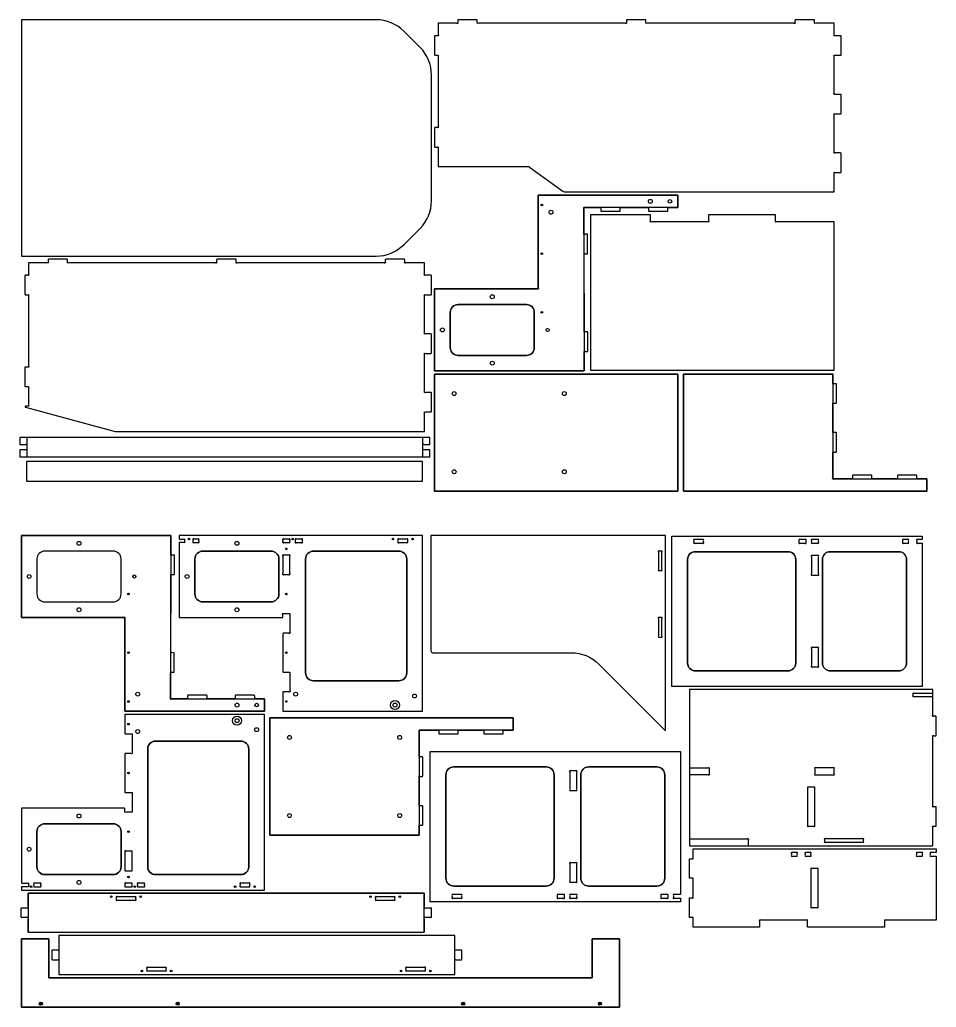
# Model space of a CAD drawing. Header units: millimetres. Extents: x 2 to 2393, y -6494 to -6.
# Drawn here: x 2 to 2346, y -6494 to -3966 of the extents above; entities that cross this region are included whole.
import ezdxf

# ---------------------------------------------------------------- set-up
doc = ezdxf.new("R2010")
doc.units = ezdxf.units.MM
doc.layers.get('0').update_dxf_attribs({"linetype": 'CONTINUOUS'})

msp = doc.modelspace()

# ---------------------------------------------------------------- linework, layer by layer
for p, q in [((1033.1, -5035.2), (20.4, -5035.2)), ((24.1, -6236.4), (24.1, -6201.8)), ((24.1, -6201.8), (1036.8, -6201.8)), ((1036.8, -6201.8), (1036.8, -6236.4)), ((5.9, -6240.8), (5.9, -6239.3)), ((5.9, -6239.3), (21.2, -6239.3)), ((5.9, -6262.8), (5.9, -6240.8)), ((24.1, -6236.4), (24.1, -6239.3)), ((1036.8, -6239.3), (1036.8, -6236.4)), ((1039.7, -6239.3), (1053.5, -6239.3)), ((1055, -6262.8), (1055, -6240.8)), ((21.2, -6264.3), (7.4, -6264.3)), ((24.1, -6264.3), (24.1, -6267.2)), ((24.1, -6301.8), (24.1, -6267.2)), ((1036.8, -6267.2), (1036.8, -6264.3)), ((1036.8, -6267.2), (1036.8, -6301.8)), ((1053.5, -6264.3), (1039.7, -6264.3)), ((24.1, -6301.8), (1036.8, -6301.8))]:
    msp.add_line(p, q)
for points in [[(914, -4571.4, 0.198912), (984.7, -4542.1), (1026.2, -4500.6, 0.198912), (1055.4, -4429.9), (1055.4, -4107.8, 0.198912), (1026.2, -4037.1), (984.7, -3995.6, 0.198912), (914, -3966.4), (6.3, -3966.4), (6.3, -4571.4)], [(914, -4571.4, 0.198912), (984.7, -4542.1), (1026.2, -4500.6, 0.198912), (1055.4, -4429.9), (1055.4, -4107.8, 0.198912), (1026.2, -4037.1), (984.7, -3995.6, 0.198912), (914, -3966.4), (6.3, -3966.4), (6.3, -4571.4)], [(1063.4, -4290.8, 0.414214), (1064.9, -4292.3), (1069.7, -4292.3, -1), (1072.5, -4295.1), (1072.5, -4342.3), (1303.1, -4342.3, -0.273032), (1305.1, -4342.7, 0.031989), (1306.1, -4343.5), (1391.7, -4405.4, 0.157658), (1397.6, -4407.2), (2085.2, -4407.2), (2085.2, -4360.1, -1), (2088.1, -4357.2), (2101.9, -4357.2, 0.414214), (2103.4, -4355.8), (2103.4, -4308.8, 0.414214), (2101.9, -4307.3), (2088.1, -4307.3, -1), (2085.2, -4304.4), (2085.2, -4210.1, -1), (2088.1, -4207.2), (2101.9, -4207.2, 0.414214), (2103.4, -4205.8), (2103.4, -4158.8, 0.414214), (2101.9, -4157.3), (2088.1, -4157.3, -1), (2085.2, -4154.4), (2085.2, -4060.1, -1), (2088.1, -4057.3), (2101.9, -4057.3, 0.414214), (2103.4, -4055.8), (2103.4, -4008.8, 0.414214), (2101.9, -4007.3), (2088.1, -4007.3, -1), (2085.2, -4004.4), (2085.2, -3975.5), (2038.1, -3975.5, -1), (2035.2, -3972.6), (2035.2, -3967.9, 0.414214), (2033.7, -3966.4), (1986.7, -3966.4, 0.414214), (1985.2, -3967.9), (1985.2, -3972.6, -1), (1982.4, -3975.5), (1606.8, -3975.5, -1), (1603.9, -3972.6), (1603.9, -3967.9, 0.414214), (1602.4, -3966.4), (1555.4, -3966.4, 0.414214), (1553.9, -3967.9), (1553.9, -3972.6, -1), (1551, -3975.5), (1175.4, -3975.5, -1), (1172.5, -3972.6), (1172.5, -3967.9, 0.414214), (1171, -3966.4), (1124, -3966.4, 0.414214), (1122.5, -3967.9), (1122.5, -3972.6, -1), (1119.7, -3975.5), (1072.5, -3975.5), (1072.5, -4004.4, -1), (1069.7, -4007.3), (1064.9, -4007.3, 0.414214), (1063.4, -4008.8), (1063.4, -4055.8, 0.414214), (1064.9, -4057.3), (1069.7, -4057.3, -1), (1072.5, -4060.1), (1072.5, -4239.4, -1), (1069.7, -4242.2), (1064.9, -4242.2, 0.414214), (1063.4, -4243.8)], [(1063.4, -4290.8, 0.414214), (1064.9, -4292.3), (1069.7, -4292.3, -1), (1072.5, -4295.1), (1072.5, -4342.3), (1303.1, -4342.3, -0.273032), (1305.1, -4342.7, 0.031989), (1306.1, -4343.5), (1391.7, -4405.4, 0.157658), (1397.6, -4407.2), (2085.2, -4407.2), (2085.2, -4360.1, -1), (2088.1, -4357.2), (2101.9, -4357.2, 0.414214), (2103.4, -4355.8), (2103.4, -4308.8, 0.414214), (2101.9, -4307.3), (2088.1, -4307.3, -1), (2085.2, -4304.4), (2085.2, -4210.1, -1), (2088.1, -4207.2), (2101.9, -4207.2, 0.414214), (2103.4, -4205.8), (2103.4, -4158.8, 0.414214), (2101.9, -4157.3), (2088.1, -4157.3, -1), (2085.2, -4154.4), (2085.2, -4060.1, -1), (2088.1, -4057.3), (2101.9, -4057.3, 0.414214), (2103.4, -4055.8), (2103.4, -4008.8, 0.414214), (2101.9, -4007.3), (2088.1, -4007.3, -1), (2085.2, -4004.4), (2085.2, -3975.5), (2038.1, -3975.5, -1), (2035.2, -3972.6), (2035.2, -3967.9, 0.414214), (2033.7, -3966.4), (1986.7, -3966.4, 0.414214), (1985.2, -3967.9), (1985.2, -3972.6, -1), (1982.4, -3975.5), (1606.8, -3975.5, -1), (1603.9, -3972.6), (1603.9, -3967.9, 0.414214), (1602.4, -3966.4), (1555.4, -3966.4, 0.414214), (1553.9, -3967.9), (1553.9, -3972.6, -1), (1551, -3975.5), (1175.4, -3975.5, -1), (1172.5, -3972.6), (1172.5, -3967.9, 0.414214), (1171, -3966.4), (1124, -3966.4, 0.414214), (1122.5, -3967.9), (1122.5, -3972.6, -1), (1119.7, -3975.5), (1072.5, -3975.5), (1072.5, -4004.4, -1), (1069.7, -4007.3), (1064.9, -4007.3, 0.414214), (1063.4, -4008.8), (1063.4, -4055.8, 0.414214), (1064.9, -4057.3), (1069.7, -4057.3, -1), (1072.5, -4060.1), (1072.5, -4239.4, -1), (1069.7, -4242.2), (1064.9, -4242.2, 0.414214), (1063.4, -4243.8)], [(1536.9, -4456.5, 0.414214), (1538.4, -4455), (1538.4, -4449.9, -0.414214), (1538.4, -4447.1), (1541.3, -4447.1), (1607.4, -4447.1), (1610.2, -4447.1, -0.414214), (1610.2, -4449.9), (1610.2, -4454.7, 0.414214), (1611.7, -4456.2), (1658.7, -4456.2, 0.414214), (1660.2, -4454.7), (1660.2, -4449.9, -0.414214), (1660.2, -4447.1), (1663.1, -4447.1), (1685.2, -4447.1), (1685.2, -4415.3), (1328.4, -4415.3), (1328.4, -4652.4, -1), (1325.6, -4655.3), (1063.4, -4655.3), (1063.4, -4865.3), (1446.1, -4865.3), (1446, -4818.1), (1446, -4815.3, -0.414214), (1448.8, -4815.2), (1455.1, -4815.2), (1455, -4765.2), (1448.7, -4765.2, -0.414214), (1445.9, -4765.3), (1445.9, -4762.4), (1445.5, -4568.1), (1445.5, -4565.3, -0.414214), (1448.3, -4565.3), (1454.6, -4565.3), (1454.5, -4515.3), (1448.2, -4515.3, -0.414214), (1445.4, -4515.3), (1445.3, -4512.4), (1445.2, -4465.3), (1445.2, -4449.9, -1), (1448.1, -4447.1), (1485.6, -4447.1), (1488.4, -4447.1, -0.414214), (1488.4, -4449.9), (1488.4, -4455, 0.414214), (1489.9, -4456.5)], [(1448.1, -4447.1, 1), (1445.2, -4449.9), (1445.2, -4465.3), (1446.1, -4865.3), (1063.4, -4865.3), (1063.4, -4655.3), (1325.6, -4655.3, 1), (1328.4, -4652.4), (1328.4, -4415.3), (1685.2, -4415.3), (1685.2, -4447.1)], [(1614.8, -4479.9, 1), (1617.6, -4482.7), (1761.9, -4482.7, 1), (1764.8, -4479.9), (1764.8, -4464.5), (1934.8, -4464.5), (1934.8, -4479.9, 1), (1937.6, -4482.7), (2084.8, -4482.7), (2084.8, -4864.5), (1463, -4864.5), (1463, -4464.5), (1614.8, -4464.5)], [(1055.4, -4921.8, 0.414214), (1053.9, -4920.3), (1040.1, -4920.3, -1), (1037.2, -4917.4), (1037.2, -4823.1, -1), (1040.1, -4820.3), (1053.9, -4820.3, 0.414214), (1055.4, -4818.8), (1055.4, -4771.8, 0.414214), (1053.9, -4770.3), (1040.1, -4770.3, -1), (1037.2, -4767.4), (1037.2, -4673.1, -1), (1040.1, -4670.3), (1053.9, -4670.3, 0.414214), (1055.4, -4668.8), (1055.4, -4621.8, 0.414214), (1053.9, -4620.3), (1040.1, -4620.3, -1), (1037.2, -4617.4), (1037.2, -4588.5), (990.1, -4588.5, -1), (987.2, -4585.6), (987.2, -4580.9, 0.414214), (985.7, -4579.4), (938.8, -4579.4, 0.414214), (937.2, -4580.9), (937.2, -4585.6, -1), (934.4, -4588.5), (558.8, -4588.5, -1), (555.9, -4585.6), (555.9, -4580.9, 0.414214), (554.4, -4579.4), (507.4, -4579.4, 0.414214), (505.9, -4580.9), (505.9, -4585.6, -1), (503, -4588.5), (127.4, -4588.5, -1), (124.5, -4585.6), (124.5, -4580.9, 0.414214), (123, -4579.4), (76, -4579.4, 0.414214), (74.5, -4580.9), (74.5, -4585.6, -1), (71.7, -4588.5), (24.5, -4588.5), (24.5, -4617.4, -1), (21.7, -4620.3), (16.9, -4620.3, 0.414214), (15.4, -4621.8), (15.4, -4668.8, 0.414214), (16.9, -4670.3), (21.7, -4670.3, -1), (24.5, -4673.1), (24.5, -4852.4, -1), (21.7, -4855.3), (16.9, -4855.3, 0.414214), (15.4, -4856.8), (15.4, -4903.8, 0.414214), (16.9, -4905.3), (21.7, -4905.3, -1), (24.5, -4908.1), (24.5, -4952.4, -1), (21.7, -4955.3), (17.7, -4955.3, 0.876436), (17.3, -4958.2), (246.5, -5019.9, 0.06585), (249.1, -5020.3), (1037.2, -5020.3), (1037.2, -4973.1, -1), (1040.1, -4970.3), (1053.9, -4970.3, 0.414214), (1055.4, -4968.8)], [(1055.4, -4921.8, 0.414214), (1053.9, -4920.3), (1040.1, -4920.3, -1), (1037.2, -4917.4), (1037.2, -4823.1, -1), (1040.1, -4820.3), (1053.9, -4820.3, 0.414214), (1055.4, -4818.8), (1055.4, -4771.8, 0.414214), (1053.9, -4770.3), (1040.1, -4770.3, -1), (1037.2, -4767.4), (1037.2, -4673.1, -1), (1040.1, -4670.3), (1053.9, -4670.3, 0.414214), (1055.4, -4668.8), (1055.4, -4621.8, 0.414214), (1053.9, -4620.3), (1040.1, -4620.3, -1), (1037.2, -4617.4), (1037.2, -4588.5), (990.1, -4588.5, -1), (987.2, -4585.6), (987.2, -4580.9, 0.414214), (985.7, -4579.4), (938.8, -4579.4, 0.414214), (937.2, -4580.9), (937.2, -4585.6, -1), (934.4, -4588.5), (558.8, -4588.5, -1), (555.9, -4585.6), (555.9, -4580.9, 0.414214), (554.4, -4579.4), (507.4, -4579.4, 0.414214), (505.9, -4580.9), (505.9, -4585.6, -1), (503, -4588.5), (127.4, -4588.5, -1), (124.5, -4585.6), (124.5, -4580.9, 0.414214), (123, -4579.4), (76, -4579.4, 0.414214), (74.5, -4580.9), (74.5, -4585.6, -1), (71.7, -4588.5), (24.5, -4588.5), (24.5, -4617.4, -1), (21.7, -4620.3), (16.9, -4620.3, 0.414214), (15.4, -4621.8), (15.4, -4668.8, 0.414214), (16.9, -4670.3), (21.7, -4670.3, -1), (24.5, -4673.1), (24.5, -4852.4, -1), (21.7, -4855.3), (16.9, -4855.3, 0.414214), (15.4, -4856.8), (15.4, -4903.8, 0.414214), (16.9, -4905.3), (21.7, -4905.3, -1), (24.5, -4908.1), (24.5, -4952.4, -1), (21.7, -4955.3), (17.7, -4955.3, 0.876436), (17.3, -4958.2), (246.5, -5019.9, 0.06585), (249.1, -5020.3), (1037.2, -5020.3), (1037.2, -4973.1, -1), (1040.1, -4970.3), (1053.9, -4970.3, 0.414214), (1055.4, -4968.8)], [(1123.4, -4825.3), (1298.4, -4825.3, 0.414214), (1318.4, -4805.3), (1318.4, -4715.3, 0.414214), (1298.4, -4695.3), (1123.4, -4695.3, 0.414214), (1103.4, -4715.3), (1103.4, -4805.3, 0.414214)], [(1298.4, -4825.3), (1123.4, -4825.3, -0.414214), (1103.4, -4805.3), (1103.4, -4715.3, -0.414214), (1123.4, -4695.3), (1298.4, -4695.3, -0.414214), (1318.4, -4715.3), (1318.4, -4805.3, -0.414214)], [(2091.1, -4899.6, 0.414214), (2089.6, -4898.1), (2084.9, -4898.1, -0.414214), (2082, -4898.1), (2082, -4895.2), (2082, -4873.1), (1700.2, -4873.1), (1700.2, -5173.1), (2322, -5173.1), (2322, -5141.3), (2299.9, -5141.3), (2297, -5141.3, -0.414214), (2297, -5138.4), (2297, -5133.7, 0.414214), (2295.5, -5132.2), (2248.5, -5132.2, 0.414214), (2247, -5133.7), (2247, -5138.4, -0.414214), (2247, -5141.3), (2244.2, -5141.3), (2184.9, -5141.3), (2182, -5141.3, -0.414214), (2182, -5138.4), (2182, -5133.7, 0.414214), (2180.5, -5132.2), (2133.5, -5132.2, 0.414214), (2132, -5133.7), (2132, -5138.4, -0.414214), (2132, -5141.3), (2129.2, -5141.3), (2084.9, -5141.3, -1), (2082, -5138.4), (2082, -5076), (2082, -5073.1, -0.414214), (2084.9, -5073.1), (2089.6, -5073.1, 0.414214), (2091.1, -5071.6), (2091.1, -5024.6, 0.414214), (2089.6, -5023.1), (2084.9, -5023.1, -0.414214), (2082, -5023.1), (2082, -5020.2), (2082, -4951), (2082, -4948.1, -0.414214), (2084.9, -4948.1), (2089.6, -4948.1, 0.414214), (2091.1, -4946.6)], [(2082, -5138.4, 1), (2084.9, -5141.3), (2322, -5141.3), (2322, -5173.1), (1700.2, -5173.1), (1700.2, -4873.1), (2082, -4873.1)], [(20.4, -5053.4), (20.4, -5056.3), (20.4, -5064.1), (20.4, -5067, -0.414214), (17.6, -5067), (2.2, -5067), (2.2, -5085.2), (1051.3, -5085.2), (1051.3, -5067), (1036, -5067, -0.414214), (1033.1, -5067), (1033.1, -5064.1), (1033.1, -5056.3), (1033.1, -5053.4, -0.414214), (1036, -5053.4), (1051.3, -5053.4), (1051.3, -5035.2), (2.2, -5035.2), (2.2, -5053.4), (17.6, -5053.4, -0.414214)], [(603.2, -5697, 0.414214), (601.7, -5695.5), (554.7, -5695.5, 0.414214), (553.2, -5697), (553.2, -5701.7, -0.414214), (553.2, -5704.6), (550.3, -5704.6), (484.2, -5704.6), (481.4, -5704.6, -0.414214), (481.4, -5701.7), (481.4, -5696.6, 0.414214), (479.9, -5695.1), (432.9, -5695.1, 0.414214), (431.4, -5696.6), (431.4, -5701.7, -0.414214), (431.4, -5704.6), (428.5, -5704.6), (391, -5704.6, -1), (388.1, -5701.7), (388.1, -5686.4), (388.2, -5639.2), (388.3, -5636.3, -0.414214), (391.1, -5636.3), (397.4, -5636.4), (397.5, -5586.4), (391.2, -5586.3, -0.414214), (388.4, -5586.3), (388.4, -5583.5), (388.8, -5389.2), (388.8, -5386.4, -0.414214), (391.6, -5386.4), (397.9, -5386.4), (398, -5336.4), (391.7, -5336.4, -0.414214), (388.9, -5336.4), (388.9, -5333.5), (389, -5286.4), (6.3, -5286.4), (6.3, -5496.4), (268.5, -5496.4, -1), (271.3, -5499.2), (271.3, -5736.4), (628.1, -5736.4), (628.1, -5704.6), (606, -5704.6), (603.2, -5704.6, -0.414214), (603.2, -5701.7)], [(388.1, -5701.7, 1), (391, -5704.6), (628.1, -5704.6), (628.1, -5736.4), (271.3, -5736.4), (271.3, -5499.2, 1), (268.5, -5496.4), (6.3, -5496.4), (6.3, -5286.4), (389, -5286.4), (388.1, -5686.4)], [(676.7, -5536.4, 0.414214), (675.2, -5537.9), (675.2, -5634.9, 0.414214), (676.7, -5636.4), (690.6, -5636.4, -1), (693.4, -5639.2), (693.4, -5683.5, -1), (690.6, -5686.4), (676.7, -5686.4, 0.414214), (675.2, -5687.9), (675.2, -5736.4), (1032, -5736.4), (1032, -5286.4), (410.2, -5286.4), (410.2, -5295.5), (421.1, -5295.5, -1), (423.9, -5298.3), (423.9, -5301.7, -1), (421.1, -5304.6), (410.2, -5304.6), (410.2, -5496.4), (675.2, -5496.4), (675.2, -5489.2, -1), (678.1, -5486.4), (690.6, -5486.4, -1), (693.4, -5489.2), (693.4, -5533.5, -1), (690.6, -5536.4)], [(676.7, -5536.4, 0.414214), (675.2, -5537.9), (675.2, -5634.9, 0.414214), (676.7, -5636.4), (690.6, -5636.4, -1), (693.4, -5639.2), (693.4, -5683.5, -1), (690.6, -5686.4), (676.7, -5686.4, 0.414214), (675.2, -5687.9), (675.2, -5736.4), (1032, -5736.4), (1032, -5286.4), (410.2, -5286.4), (410.2, -5295.5), (421.1, -5295.5, -1), (423.9, -5298.3), (423.9, -5301.7, -1), (421.1, -5304.6), (410.2, -5304.6), (410.2, -5496.4), (675.2, -5496.4), (675.2, -5489.2, -1), (678.1, -5486.4), (690.6, -5486.4, -1), (693.4, -5489.2), (693.4, -5533.5, -1), (690.6, -5536.4)], [(460.2, -5298.3, 1), (457.4, -5295.5), (448.1, -5295.5, 1), (445.2, -5298.3), (445.2, -5301.7, 1), (448.1, -5304.6), (457.4, -5304.6, 1), (460.2, -5301.7)], [(460.2, -5298.3, 1), (457.4, -5295.5), (448.1, -5295.5, 1), (445.2, -5298.3), (445.2, -5301.7, 1), (448.1, -5304.6), (457.4, -5304.6, 1), (460.2, -5301.7)], [(693.4, -5298.3, 1), (690.6, -5295.5), (678.1, -5295.5, 1), (675.2, -5298.3), (675.2, -5301.7, 1), (678.1, -5304.6), (690.6, -5304.6, 1), (693.4, -5301.7)], [(693.4, -5298.3, 1), (690.6, -5295.5), (678.1, -5295.5, 1), (675.2, -5298.3), (675.2, -5301.7, 1), (678.1, -5304.6), (690.6, -5304.6, 1), (693.4, -5301.7)], [(725.2, -5298.3, 1), (722.4, -5295.5), (709.9, -5295.5, 1), (707, -5298.3), (707, -5301.7, 1), (709.9, -5304.6), (722.4, -5304.6, 1), (725.2, -5301.7)], [(725.2, -5298.3, 1), (722.4, -5295.5), (709.9, -5295.5, 1), (707, -5298.3), (707, -5301.7, 1), (709.9, -5304.6), (722.4, -5304.6, 1), (725.2, -5301.7)], [(969.5, -5301.7, 1), (972.4, -5304.6), (991.7, -5304.6, 1), (994.5, -5301.7), (994.5, -5298.3, 1), (991.7, -5295.5), (972.4, -5295.5, 1), (969.5, -5298.3)], [(969.5, -5301.7, 1), (972.4, -5304.6), (991.7, -5304.6, 1), (994.5, -5301.7), (994.5, -5298.3, 1), (991.7, -5295.5), (972.4, -5295.5, 1), (969.5, -5298.3)], [(1054.1, -5581.4, 0.414214), (1059.1, -5586.4), (1412.7, -5586.4, -0.198912), (1483.4, -5615.6), (1654.1, -5786.4), (1654.1, -5286.4), (1054.1, -5286.4)], [(1054.1, -5581.4, 0.414214), (1059.1, -5586.4), (1412.7, -5586.4, -0.198912), (1483.4, -5615.6), (1654.1, -5786.4), (1654.1, -5286.4), (1054.1, -5286.4)], [(2299.6, -5296.9, 1), (2296.7, -5299.7), (2296.7, -5303.1, 1), (2299.6, -5306), (2310.4, -5306), (2310.4, -5672.8), (1670.4, -5672.8), (1670.4, -5287.8), (2310.4, -5287.8), (2310.4, -5296.9)], [(2299.6, -5296.9, 1), (2296.7, -5299.7), (2296.7, -5303.1, 1), (2299.6, -5306), (2310.4, -5306), (2310.4, -5672.8), (1670.4, -5672.8), (1670.4, -5287.8), (2310.4, -5287.8), (2310.4, -5296.9)], [(1729, -5296.9, 1), (1726.1, -5299.7), (1726.1, -5303.1, 1), (1729, -5306), (1748.2, -5306, 1), (1751.1, -5303.1), (1751.1, -5299.7, 1), (1748.2, -5296.9)], [(1729, -5296.9, 1), (1726.1, -5299.7), (1726.1, -5303.1, 1), (1729, -5306), (1748.2, -5306, 1), (1751.1, -5303.1), (1751.1, -5299.7, 1), (1748.2, -5296.9)], [(1998.3, -5296.9, 1), (1995.4, -5299.7), (1995.4, -5303.1, 1), (1998.3, -5306), (2010.7, -5306, 1), (2013.6, -5303.1), (2013.6, -5299.7, 1), (2010.7, -5296.9)], [(1998.3, -5296.9, 1), (1995.4, -5299.7), (1995.4, -5303.1, 1), (1998.3, -5306), (2010.7, -5306, 1), (2013.6, -5303.1), (2013.6, -5299.7, 1), (2010.7, -5296.9)], [(2030.1, -5296.9, 1), (2027.2, -5299.7), (2027.2, -5303.1, 1), (2030.1, -5306), (2042.5, -5306, 1), (2045.4, -5303.1), (2045.4, -5299.7, 1), (2042.5, -5296.9)], [(2030.1, -5296.9, 1), (2027.2, -5299.7), (2027.2, -5303.1, 1), (2030.1, -5306), (2042.5, -5306, 1), (2045.4, -5303.1), (2045.4, -5299.7, 1), (2042.5, -5296.9)], [(2272.5, -5306, 1), (2275.4, -5303.1), (2275.4, -5299.7, 1), (2272.5, -5296.9), (2263.3, -5296.9, 1), (2260.4, -5299.7), (2260.4, -5303.1, 1), (2263.3, -5306)], [(2272.5, -5306, 1), (2275.4, -5303.1), (2275.4, -5299.7, 1), (2272.5, -5296.9), (2263.3, -5296.9, 1), (2260.4, -5299.7), (2260.4, -5303.1, 1), (2263.3, -5306)], [(66.3, -5326.4, 0.414214), (46.3, -5346.4), (46.3, -5436.4, 0.414214), (66.3, -5456.4), (241.3, -5456.4, 0.414214), (261.3, -5436.4), (261.3, -5346.4, 0.414214), (241.3, -5326.4)], [(261.3, -5346.4, 0.414214), (241.3, -5326.4), (66.3, -5326.4, 0.414214), (46.3, -5346.4), (46.3, -5436.4, 0.414214), (66.3, -5456.4), (241.3, -5456.4, 0.414214), (261.3, -5436.4)], [(645.2, -5326.4), (470.2, -5326.4, 0.414214), (450.2, -5346.4), (450.2, -5436.4, 0.414214), (470.2, -5456.4), (645.2, -5456.4, 0.414214), (665.2, -5436.4), (665.2, -5346.4, 0.414214)], [(470.2, -5326.4), (645.2, -5326.4, -0.414214), (665.2, -5346.4), (665.2, -5436.4, -0.414214), (645.2, -5456.4), (470.2, -5456.4, -0.414214), (450.2, -5436.4), (450.2, -5346.4, -0.414214)], [(972, -5326.4), (753.4, -5326.4, 0.414214), (733.4, -5346.4), (733.4, -5638.2, 0.414214), (753.4, -5658.2), (972, -5658.2, 0.414214), (992, -5638.2), (992, -5346.4, 0.414214)], [(753.4, -5326.4), (972, -5326.4, -0.414214), (992, -5346.4), (992, -5638.2, -0.414214), (972, -5658.2), (753.4, -5658.2, -0.414214), (733.4, -5638.2), (733.4, -5346.4, -0.414214)], [(1645, -5329.2, 1), (1642.2, -5326.4), (1638.7, -5326.4, 1), (1635.9, -5329.2), (1635.9, -5373.5, 1), (1638.7, -5376.4), (1642.2, -5376.4, 1), (1645, -5373.5)], [(1730.4, -5632.8), (1967.2, -5632.8, 0.414214), (1987.2, -5612.8), (1987.2, -5347.8, 0.414214), (1967.2, -5327.8), (1730.4, -5327.8, 0.414214), (1710.4, -5347.8), (1710.4, -5612.8, 0.414214)], [(1967.2, -5632.8), (1730.4, -5632.8, -0.414214), (1710.4, -5612.8), (1710.4, -5347.8, -0.414214), (1730.4, -5327.8), (1967.2, -5327.8, -0.414214), (1987.2, -5347.8), (1987.2, -5612.8, -0.414214)], [(2075.4, -5632.8), (2250.4, -5632.8, 0.414214), (2270.4, -5612.8), (2270.4, -5347.8, 0.414214), (2250.4, -5327.8), (2075.4, -5327.8, 0.414214), (2055.4, -5347.8), (2055.4, -5612.8, 0.414214)], [(2250.4, -5632.8), (2075.4, -5632.8, -0.414214), (2055.4, -5612.8), (2055.4, -5347.8, -0.414214), (2075.4, -5327.8), (2250.4, -5327.8, -0.414214), (2270.4, -5347.8), (2270.4, -5612.8, -0.414214)], [(693.4, -5339.2, 1), (690.6, -5336.4), (678.1, -5336.4, 1), (675.2, -5339.2), (675.2, -5383.5, 1), (678.1, -5386.4), (690.6, -5386.4, 1), (693.4, -5383.5)], [(693.4, -5339.2, 1), (690.6, -5336.4), (678.1, -5336.4, 1), (675.2, -5339.2), (675.2, -5383.5, 1), (678.1, -5386.4), (690.6, -5386.4, 1), (693.4, -5383.5)], [(2030.1, -5337.8, 1), (2027.2, -5340.6), (2027.2, -5384.9, 1), (2030.1, -5387.8), (2042.5, -5387.8, 1), (2045.4, -5384.9), (2045.4, -5340.6, 1), (2042.5, -5337.8)], [(1642.2, -5546.4, 1), (1645, -5543.5), (1645, -5499.2, 1), (1642.2, -5496.4), (1638.7, -5496.4, 1), (1635.9, -5499.2), (1635.9, -5543.5, 1), (1638.7, -5546.4)], [(2027.2, -5619.9, 1), (2030.1, -5622.8), (2042.5, -5622.8, 1), (2045.4, -5619.9), (2045.4, -5575.6, 1), (2042.5, -5572.8), (2030.1, -5572.8, 1), (2027.2, -5575.6)], [(2346.5, -5750.5, 0.414214), (2345, -5749), (2340.2, -5749, -0.414214), (2337.4, -5749), (2337.4, -5680.8), (1715.6, -5680.8), (1715.6, -6080.8), (2337.4, -6080.8), (2337.4, -6030.8, -0.414214), (2340.2, -6030.8), (2345, -6030.8, 0.414214), (2346.5, -6029.3), (2346.5, -5982.3, 0.414214), (2345, -5980.8), (2340.2, -5980.8, -0.414214), (2337.4, -5980.8), (2337.4, -5799, -0.414214), (2340.2, -5799), (2345, -5799, 0.414214), (2346.5, -5797.5)], [(2346.5, -5750.5, 0.414214), (2345, -5749), (2340.2, -5749, -1), (2337.4, -5746.1), (2337.4, -5699), (2290.2, -5699, -1), (2287.4, -5696.1), (2287.4, -5692.7, -1), (2290.2, -5689.9), (2337.4, -5689.9), (2337.4, -5680.8), (1715.6, -5680.8), (1715.6, -5880.8), (1762.7, -5880.8, -1), (1765.6, -5883.6), (1765.6, -5896.1, -1), (1762.7, -5899), (1715.6, -5899), (1715.6, -6062.6), (1862.7, -6062.6, -1), (1865.6, -6065.4), (1865.6, -6080.8), (2337.4, -6080.8), (2337.4, -6033.6, -1), (2340.2, -6030.8), (2345, -6030.8, 0.414214), (2346.5, -6029.3), (2346.5, -5982.3, 0.414214), (2345, -5980.8), (2340.2, -5980.8, -1), (2337.4, -5977.9), (2337.4, -5801.8, -1), (2340.2, -5799), (2345, -5799, 0.414214), (2346.5, -5797.5)], [(7.8, -6185.3, 0.414214), (6.3, -6186.8), (6.3, -6194.4), (628.1, -6194.4), (628.1, -5744.4), (271.3, -5744.4), (271.3, -5792.9, 0.414214), (272.8, -5794.4), (286.7, -5794.4, -1), (289.5, -5797.2), (289.5, -5841.5, -1), (286.7, -5844.4), (272.8, -5844.4, 0.414214), (271.3, -5845.9), (271.3, -5942.9, 0.414214), (272.8, -5944.4), (286.7, -5944.4, -1), (289.5, -5947.2), (289.5, -5991.5, -1), (286.7, -5994.4), (274.2, -5994.4, -1), (271.3, -5991.5), (271.3, -5985.9, 0.414214), (269.8, -5984.4), (6.3, -5984.4), (6.3, -6174.7, 0.414214), (7.8, -6176.2), (21.7, -6176.2, -1), (24.5, -6179), (24.5, -6182.4, -1), (21.7, -6185.3)], [(7.8, -6185.3, 0.414214), (6.3, -6186.8), (6.3, -6194.4), (628.1, -6194.4), (628.1, -5744.4), (271.3, -5744.4), (271.3, -5792.9, 0.414214), (272.8, -5794.4), (286.7, -5794.4, -1), (289.5, -5797.2), (289.5, -5841.5, -1), (286.7, -5844.4), (272.8, -5844.4, 0.414214), (271.3, -5845.9), (271.3, -5942.9, 0.414214), (272.8, -5944.4), (286.7, -5944.4, -1), (289.5, -5947.2), (289.5, -5991.5, -1), (286.7, -5994.4), (274.2, -5994.4, -1), (271.3, -5991.5), (271.3, -5985.9, 0.414214), (269.8, -5984.4), (6.3, -5984.4), (6.3, -6174.7, 0.414214), (7.8, -6176.2), (21.7, -6176.2, -1), (24.5, -6179), (24.5, -6182.4, -1), (21.7, -6185.3)], [(1189, -5792.6, 0.414214), (1190.5, -5794.1), (1237.5, -5794.1, 0.414214), (1239, -5792.6), (1239, -5787.8, -0.414214), (1239, -5785), (1241.9, -5785), (1264, -5785), (1264, -5753.2), (642.2, -5753.2), (642.2, -6053.2), (1024, -6053.2), (1024, -6031), (1024, -6028.2, -0.414214), (1026.9, -6028.2), (1031.6, -6028.2, 0.414214), (1033.1, -6026.7), (1033.1, -5979.7, 0.414214), (1031.6, -5978.2), (1026.9, -5978.2, -0.414214), (1024, -5978.2), (1024, -5975.3), (1024, -5906), (1024, -5903.2, -0.414214), (1026.9, -5903.2), (1031.6, -5903.2, 0.414214), (1033.1, -5901.7), (1033.1, -5854.7, 0.414214), (1031.6, -5853.2), (1026.9, -5853.2, -0.414214), (1024, -5853.2), (1024, -5850.3), (1024, -5787.8, -1), (1026.9, -5785), (1071.1, -5785), (1074, -5785, -0.414214), (1074, -5787.8), (1074, -5792.6, 0.414214), (1075.5, -5794.1), (1122.5, -5794.1, 0.414214), (1124, -5792.6), (1124, -5787.8, -0.414214), (1124, -5785), (1126.9, -5785), (1186.1, -5785), (1189, -5785, -0.414214), (1189, -5787.8)], [(1026.9, -5785, 1), (1024, -5787.8), (1024, -6053.2), (642.2, -6053.2), (642.2, -5753.2), (1264, -5753.2), (1264, -5785)], [(568.1, -5812.6), (349.5, -5812.6, 0.414214), (329.5, -5832.6), (329.5, -6134.4, 0.414214), (349.5, -6154.4), (568.1, -6154.4, 0.414214), (588.1, -6134.4), (588.1, -5832.6, 0.414214)], [(349.5, -5812.6), (568.1, -5812.6, -0.414214), (588.1, -5832.6), (588.1, -6134.4, -0.414214), (568.1, -6154.4), (349.5, -6154.4, -0.414214), (329.5, -6134.4), (329.5, -5832.6, -0.414214)], [(1676.8, -6205.7, 1), (1674, -6208.5), (1674, -6211.9, 1), (1676.8, -6214.8), (1692.2, -6214.8), (1692.2, -6223.9), (1052.2, -6223.9), (1052.2, -5838.9), (1692.2, -5838.9), (1692.2, -6205.7)], [(1676.8, -6205.7, 1), (1674, -6208.5), (1674, -6211.9, 1), (1676.8, -6214.8), (1692.2, -6214.8), (1692.2, -6223.9), (1052.2, -6223.9), (1052.2, -5838.9), (1692.2, -5838.9), (1692.2, -6205.7)], [(1112.2, -6183.9), (1349, -6183.9, 0.414214), (1369, -6163.9), (1369, -5898.9, 0.414214), (1349, -5878.9), (1112.2, -5878.9, 0.414214), (1092.2, -5898.9), (1092.2, -6163.9, 0.414214)], [(1349, -6183.9), (1112.2, -6183.9, -0.414214), (1092.2, -6163.9), (1092.2, -5898.9, -0.414214), (1112.2, -5878.9), (1349, -5878.9, -0.414214), (1369, -5898.9), (1369, -6163.9, -0.414214)], [(1427.2, -5891.7, 1), (1424.3, -5888.9), (1411.8, -5888.9, 1), (1409, -5891.7), (1409, -5936, 1), (1411.8, -5938.9), (1424.3, -5938.9, 1), (1427.2, -5936)], [(1457.2, -6183.9), (1632.2, -6183.9, 0.414214), (1652.2, -6163.9), (1652.2, -5898.9, 0.414214), (1632.2, -5878.9), (1457.2, -5878.9, 0.414214), (1437.2, -5898.9), (1437.2, -6163.9, 0.414214)], [(1632.2, -6183.9), (1457.2, -6183.9, -0.414214), (1437.2, -6163.9), (1437.2, -5898.9, -0.414214), (1457.2, -5878.9), (1632.2, -5878.9, -0.414214), (1652.2, -5898.9), (1652.2, -6163.9, -0.414214)], [(2038.4, -5880.8, 1), (2035.6, -5883.6), (2035.6, -5896.1, 1), (2038.4, -5899), (2082.7, -5899, 1), (2085.6, -5896.1), (2085.6, -5883.6, 1), (2082.7, -5880.8)], [(2032.7, -6030.8, 1), (2035.6, -6027.9), (2035.6, -5933.6, 1), (2032.7, -5930.8), (2020.2, -5930.8, 1), (2017.4, -5933.6), (2017.4, -6027.9, 1), (2020.2, -6030.8)], [(241.3, -6024.4), (66.3, -6024.4, 0.414214), (46.3, -6044.4), (46.3, -6134.4, 0.414214), (66.3, -6154.4), (241.3, -6154.4, 0.414214), (261.3, -6134.4), (261.3, -6044.4, 0.414214)], [(66.3, -6024.4), (241.3, -6024.4, -0.414214), (261.3, -6044.4), (261.3, -6134.4, -0.414214), (241.3, -6154.4), (66.3, -6154.4, -0.414214), (46.3, -6134.4), (46.3, -6044.4, -0.414214)], [(2060.6, -6068.8, 1), (2063.4, -6071.7), (2157.7, -6071.7, 1), (2160.6, -6068.8), (2160.6, -6065.4, 1), (2157.7, -6062.6), (2063.4, -6062.6, 1), (2060.6, -6065.4)], [(1721.5, -6213.8, 1), (1724.3, -6210.9), (1724.3, -6166.6, 1), (1721.5, -6163.8), (1715.6, -6163.8), (1715.6, -6113.8), (1721.5, -6113.8, 1), (1724.3, -6110.9), (1724.3, -6088.8), (2346.1, -6088.8), (2346.1, -6097.9), (2334, -6097.9, 1), (2331.1, -6100.7), (2331.1, -6104.1, 1), (2334, -6107), (2346.1, -6107), (2346.1, -6270.6), (2217.2, -6270.6, 1), (2214.3, -6273.4), (2214.3, -6288.8), (2017, -6288.8), (2017, -6273.4, 1), (2014.2, -6270.6), (1897.2, -6270.6, 1), (1894.3, -6273.4), (1894.3, -6288.8), (1724.3, -6288.8), (1724.3, -6266.6, 1), (1721.5, -6263.8), (1715.6, -6263.8), (1715.6, -6213.8)], [(1721.5, -6213.8, 1), (1724.3, -6210.9), (1724.3, -6166.6, 1), (1721.5, -6163.8), (1715.6, -6163.8), (1715.6, -6113.8), (1721.5, -6113.8, 1), (1724.3, -6110.9), (1724.3, -6088.8), (2346.1, -6088.8), (2346.1, -6097.9), (2334, -6097.9, 1), (2331.1, -6100.7), (2331.1, -6104.1, 1), (2334, -6107), (2346.1, -6107), (2346.1, -6270.6), (2217.2, -6270.6, 1), (2214.3, -6273.4), (2214.3, -6288.8), (2017, -6288.8), (2017, -6273.4, 1), (2014.2, -6270.6), (1897.2, -6270.6, 1), (1894.3, -6273.4), (1894.3, -6288.8), (1724.3, -6288.8), (1724.3, -6266.6, 1), (1721.5, -6263.8), (1715.6, -6263.8), (1715.6, -6213.8)], [(286.7, -6144.4, 1), (289.5, -6141.5), (289.5, -6097.2, 1), (286.7, -6094.4), (274.2, -6094.4, 1), (271.3, -6097.2), (271.3, -6141.5, 1), (274.2, -6144.4)], [(286.7, -6144.4, 1), (289.5, -6141.5), (289.5, -6097.2, 1), (286.7, -6094.4), (274.2, -6094.4, 1), (271.3, -6097.2), (271.3, -6141.5, 1), (274.2, -6144.4)], [(1991.1, -6100.7, 1), (1988.3, -6097.9), (1979, -6097.9, 1), (1976.1, -6100.7), (1976.1, -6104.1, 1), (1979, -6107), (1988.3, -6107, 1), (1991.1, -6104.1)], [(1991.1, -6100.7, 1), (1988.3, -6097.9), (1979, -6097.9, 1), (1976.1, -6100.7), (1976.1, -6104.1, 1), (1979, -6107), (1988.3, -6107, 1), (1991.1, -6104.1)], [(2014, -6097.9, 1), (2011.1, -6100.7), (2011.1, -6104.1, 1), (2014, -6107), (2023.3, -6107, 1), (2026.1, -6104.1), (2026.1, -6100.7, 1), (2023.3, -6097.9)], [(2014, -6097.9, 1), (2011.1, -6100.7), (2011.1, -6104.1, 1), (2014, -6107), (2023.3, -6107, 1), (2026.1, -6104.1), (2026.1, -6100.7, 1), (2023.3, -6097.9)], [(2299, -6097.9, 1), (2296.1, -6100.7), (2296.1, -6104.1, 1), (2299, -6107), (2308.3, -6107, 1), (2311.1, -6104.1), (2311.1, -6100.7, 1), (2308.3, -6097.9)], [(2299, -6097.9, 1), (2296.1, -6100.7), (2296.1, -6104.1, 1), (2299, -6107), (2308.3, -6107, 1), (2311.1, -6104.1), (2311.1, -6100.7, 1), (2308.3, -6097.9)], [(1427.2, -6126.7, 1), (1424.3, -6123.9), (1411.8, -6123.9, 1), (1409, -6126.7), (1409, -6171, 1), (1411.8, -6173.9), (1424.3, -6173.9, 1), (1427.2, -6171)], [(2041.5, -6238.8, 1), (2044.3, -6235.9), (2044.3, -6141.6, 1), (2041.5, -6138.8), (2029, -6138.8, 1), (2026.1, -6141.6), (2026.1, -6235.9, 1), (2029, -6238.8)], [(2041.5, -6238.8, 1), (2044.3, -6235.9), (2044.3, -6141.6, 1), (2041.5, -6138.8), (2029, -6138.8, 1), (2026.1, -6141.6), (2026.1, -6235.9, 1), (2029, -6238.8)], [(38.1, -6182.4, 1), (41, -6185.3), (53.5, -6185.3, 1), (56.3, -6182.4), (56.3, -6179, 1), (53.5, -6176.2), (41, -6176.2, 1), (38.1, -6179)], [(38.1, -6182.4, 1), (41, -6185.3), (53.5, -6185.3, 1), (56.3, -6182.4), (56.3, -6179, 1), (53.5, -6176.2), (41, -6176.2, 1), (38.1, -6179)], [(289.5, -6179, 1), (286.7, -6176.2), (274.2, -6176.2, 1), (271.3, -6179), (271.3, -6182.4, 1), (274.2, -6185.3), (286.7, -6185.3, 1), (289.5, -6182.4)], [(289.5, -6179, 1), (286.7, -6176.2), (274.2, -6176.2, 1), (271.3, -6179), (271.3, -6182.4, 1), (274.2, -6185.3), (286.7, -6185.3, 1), (289.5, -6182.4)], [(303.1, -6182.4, 1), (306, -6185.3), (318.5, -6185.3, 1), (321.3, -6182.4), (321.3, -6179, 1), (318.5, -6176.2), (306, -6176.2, 1), (303.1, -6179)], [(303.1, -6182.4, 1), (306, -6185.3), (318.5, -6185.3, 1), (321.3, -6182.4), (321.3, -6179, 1), (318.5, -6176.2), (306, -6176.2, 1), (303.1, -6179)], [(565.6, -6182.4, 1), (568.5, -6185.3), (587.8, -6185.3, 1), (590.6, -6182.4), (590.6, -6179, 1), (587.8, -6176.2), (568.5, -6176.2, 1), (565.6, -6179)], [(565.6, -6182.4, 1), (568.5, -6185.3), (587.8, -6185.3, 1), (590.6, -6182.4), (590.6, -6179, 1), (587.8, -6176.2), (568.5, -6176.2, 1), (565.6, -6179)], [(299.1, -6213.8, 1), (296.2, -6210.9), (252, -6210.9, 1), (249.1, -6213.8), (249.1, -6217.1, 1), (252, -6220), (296.2, -6220, 1), (299.1, -6217.1)], [(299.1, -6213.8, 1), (296.2, -6210.9), (252, -6210.9, 1), (249.1, -6213.8), (249.1, -6217.1, 1), (252, -6220), (296.2, -6220, 1), (299.1, -6217.1)], [(961.8, -6213.8, 1), (958.9, -6210.9), (914.7, -6210.9, 1), (911.8, -6213.8), (911.8, -6217.1, 1), (914.7, -6220), (958.9, -6220, 1), (961.8, -6217.1)], [(961.8, -6213.8, 1), (958.9, -6210.9), (914.7, -6210.9, 1), (911.8, -6213.8), (911.8, -6217.1, 1), (914.7, -6220), (958.9, -6220, 1), (961.8, -6217.1)], [(1107.9, -6211.9, 1), (1110.7, -6214.8), (1130, -6214.8, 1), (1132.9, -6211.9), (1132.9, -6208.5, 1), (1130, -6205.7), (1110.7, -6205.7, 1), (1107.9, -6208.5)], [(1107.9, -6211.9, 1), (1110.7, -6214.8), (1130, -6214.8, 1), (1132.9, -6211.9), (1132.9, -6208.5, 1), (1130, -6205.7), (1110.7, -6205.7, 1), (1107.9, -6208.5)], [(1392.5, -6214.8, 1), (1395.4, -6211.9), (1395.4, -6208.5, 1), (1392.5, -6205.7), (1380, -6205.7, 1), (1377.2, -6208.5), (1377.2, -6211.9, 1), (1380, -6214.8)], [(1392.5, -6214.8, 1), (1395.4, -6211.9), (1395.4, -6208.5, 1), (1392.5, -6205.7), (1380, -6205.7, 1), (1377.2, -6208.5), (1377.2, -6211.9, 1), (1380, -6214.8)], [(1409, -6211.9, 1), (1411.8, -6214.8), (1424.3, -6214.8, 1), (1427.2, -6211.9), (1427.2, -6208.5, 1), (1424.3, -6205.7), (1411.8, -6205.7, 1), (1409, -6208.5)], [(1409, -6211.9, 1), (1411.8, -6214.8), (1424.3, -6214.8, 1), (1427.2, -6211.9), (1427.2, -6208.5, 1), (1424.3, -6205.7), (1411.8, -6205.7, 1), (1409, -6208.5)], [(1657.5, -6214.8, 1), (1660.4, -6211.9), (1660.4, -6208.5, 1), (1657.5, -6205.7), (1645, -6205.7, 1), (1642.2, -6208.5), (1642.2, -6211.9, 1), (1645, -6214.8)], [(1657.5, -6214.8, 1), (1660.4, -6211.9), (1660.4, -6208.5, 1), (1657.5, -6205.7), (1645, -6205.7, 1), (1642.2, -6208.5), (1642.2, -6211.9, 1), (1645, -6214.8)], [(83.9, -6370.9, 0.414214), (85.4, -6372.4), (99.2, -6372.4, -0.414214), (102.1, -6372.4), (102.1, -6375.3), (102.1, -6409.9), (1114.8, -6409.9), (1114.8, -6375.3), (1114.8, -6372.4, -0.414214), (1117.7, -6372.4), (1131.5, -6372.4, 0.414214), (1133, -6370.9), (1133, -6348.9, 0.414214), (1131.5, -6347.4), (1117.7, -6347.4, -0.414214), (1114.8, -6347.4), (1114.8, -6344.6), (1114.8, -6309.9), (102.1, -6309.9), (102.1, -6344.6), (102.1, -6347.4, -0.414214), (99.2, -6347.4), (85.4, -6347.4, 0.414214), (83.9, -6348.9)], [(327.1, -6398, 1), (330, -6400.8), (374.2, -6400.8, 1), (377.1, -6398), (377.1, -6394.6, 1), (374.2, -6391.7), (330, -6391.7, 1), (327.1, -6394.6)], [(327.1, -6398, 1), (330, -6400.8), (374.2, -6400.8, 1), (377.1, -6398), (377.1, -6394.6, 1), (374.2, -6391.7), (330, -6391.7, 1), (327.1, -6394.6)], [(989.8, -6398, 1), (992.7, -6400.8), (1036.9, -6400.8, 1), (1039.8, -6398), (1039.8, -6394.6, 1), (1036.9, -6391.7), (992.7, -6391.7, 1), (989.8, -6394.6)], [(989.8, -6398, 1), (992.7, -6400.8), (1036.9, -6400.8, 1), (1039.8, -6398), (1039.8, -6394.6, 1), (1036.9, -6391.7), (992.7, -6391.7, 1), (989.8, -6394.6)]]:
    msp.add_lwpolyline(points, format="xyb", close=True)
for points in [[(1685.2, -4873.2), (1685.2, -5173.2), (1063.4, -5173.2), (1063.4, -4873.2)], [(1685.2, -5173.2), (1685.2, -4873.2), (1063.4, -4873.2), (1063.4, -5173.2)], [(1033.1, -5085.2), (1033.1, -5035.2), (20.4, -5035.2), (20.4, -5085.2)], [(19.6, -5097.1), (19.6, -5147.1), (1032.3, -5147.1), (1032.3, -5097.1)], [(1036.8, -6201.8), (24.1, -6201.8), (24.1, -6301.8), (1036.8, -6301.8)], [(102.1, -6409.9), (1114.8, -6409.9), (1114.8, -6309.9), (102.1, -6309.9)], [(1466.5, -6318.9), (1536.3, -6318.9), (1536.3, -6493.9), (6.3, -6493.9), (6.3, -6318.9), (76.2, -6318.9), (76.2, -6418.9), (1466.5, -6418.9)], [(76.2, -6418.9), (76.2, -6318.9), (6.3, -6318.9), (6.3, -6493.9), (1536.3, -6493.9), (1536.3, -6318.9), (1466.5, -6318.9), (1466.5, -6418.9)]]:
    msp.add_lwpolyline(points, close=True)
for centre, radius in [((1337.5, -4440.3), 2), ((1337.5, -4440.3), 2), ((1615.2, -4431.2), 5), ((1615.2, -4431.2), 5), ((1665.2, -4431.2), 4.57), ((1665.2, -4431.2), 4.57), ((1361.1, -4459.1), 5), ((1361.1, -4459.1), 5), ((1337.5, -4565.3), 2), ((1337.5, -4565.3), 2), ((1210.9, -4675.3), 5), ((1210.9, -4675.3), 5), ((1337.5, -4715.3), 2), ((1337.5, -4715.3), 2), ((1083.4, -4760.3), 5), ((1083.4, -4760.3), 5), ((1352.5, -4760.3), 4), ((1352.5, -4760.3), 4), ((1210.9, -4845.3), 5), ((1210.9, -4845.3), 5), ((1113.4, -4923.2), 5), ((1113.4, -4923.2), 5), ((1395.2, -4923.2), 5), ((1395.2, -4923.2), 5), ((1113.4, -5123.2), 5), ((1113.4, -5123.2), 5), ((1395.2, -5123.2), 5), ((1395.2, -5123.2), 5), ((153.8, -5306.4), 5), ((153.8, -5306.4), 5), ((435.2, -5295.5), 2), ((435.2, -5295.5), 2), ((557.7, -5306.4), 5), ((557.7, -5306.4), 5), ((700.2, -5295.5), 2), ((700.2, -5295.5), 2), ((957, -5295.5), 2), ((957, -5295.5), 2), ((1007, -5295.5), 2), ((1007, -5295.5), 2), ((684.3, -5320.5), 2), ((684.3, -5320.5), 2), ((26.3, -5391.4), 5), ((26.3, -5391.4), 5), ((295.5, -5391.4), 4), ((295.5, -5391.4), 4), ((430.2, -5391.4), 5), ((430.2, -5391.4), 5), ((280.4, -5436.4), 2), ((280.4, -5436.4), 2), ((684.3, -5436.4), 2), ((684.3, -5436.4), 2), ((153.8, -5476.4), 5), ((153.8, -5476.4), 5), ((557.7, -5476.4), 5), ((557.7, -5476.4), 5), ((280.4, -5586.4), 2), ((280.4, -5586.4), 2), ((684.3, -5586.4), 2), ((684.3, -5586.4), 2), ((280.4, -5711.4), 2), ((280.4, -5711.4), 2), ((304, -5692.5), 5), ((304, -5692.5), 5), ((684.3, -5711.4), 2), ((684.3, -5711.4), 2), ((707.9, -5692.5), 5), ((707.9, -5692.5), 5), ((962, -5720.4), 11.5), ((1012, -5697.3), 5), ((1012, -5697.3), 5), ((558.1, -5720.4), 5), ((558.1, -5720.4), 5), ((608.1, -5720.4), 4.57), ((608.1, -5720.4), 4.57), ((962, -5720.4), 5), ((558.1, -5760.3), 11.5), ((558.1, -5760.3), 5), ((280.4, -5769.4), 2), ((280.4, -5769.4), 2), ((304, -5788.2), 5), ((304, -5788.2), 5), ((608.1, -5783.5), 5), ((608.1, -5783.5), 5), ((692.2, -5803.2), 5), ((692.2, -5803.2), 5), ((974, -5803.2), 5), ((974, -5803.2), 5), ((280.4, -5894.4), 2), ((280.4, -5894.4), 2), ((153.8, -6004.4), 5), ((153.8, -6004.4), 5), ((692.2, -6003.2), 5), ((692.2, -6003.2), 5), ((974, -6003.2), 5), ((974, -6003.2), 5), ((280.4, -6044.4), 2), ((280.4, -6044.4), 2), ((26.3, -6089.4), 5), ((26.3, -6089.4), 5), ((280.4, -6160.3), 2), ((280.4, -6160.3), 2), ((31.3, -6185.3), 2), ((31.3, -6185.3), 2), ((153.8, -6174.4), 5), ((153.8, -6174.4), 5), ((296.3, -6185.3), 2), ((296.3, -6185.3), 2), ((553.2, -6185.3), 2), ((553.2, -6185.3), 2), ((603.2, -6185.3), 2), ((603.2, -6185.3), 2), ((236.6, -6210.9), 2), ((236.6, -6210.9), 2), ((311.6, -6210.9), 2), ((311.6, -6210.9), 2), ((899.3, -6210.9), 2), ((899.3, -6210.9), 2), ((974.3, -6210.9), 2), ((974.3, -6210.9), 2), ((314.6, -6400.8), 2), ((314.6, -6400.8), 2), ((389.6, -6400.8), 2), ((389.6, -6400.8), 2), ((977.3, -6400.8), 2), ((977.3, -6400.8), 2), ((1052.3, -6400.8), 2), ((1052.3, -6400.8), 2), ((56.3, -6484.8), 4.05), ((56.3, -6484.8), 2), ((406.3, -6484.8), 4.05), ((406.3, -6484.8), 2), ((1136.3, -6484.8), 4.05), ((1136.3, -6484.8), 2), ((1486.3, -6484.8), 4.05), ((1486.3, -6484.8), 2)]:
    msp.add_circle(centre, radius)
for centre, radius, start, end in [((22.7, -6237.9), 2.03, 268.4679, 315), ((1038.2, -6237.9), 2.03, 225, 315), ((1053.5, -6240.8), 1.5, 0, 90), ((7.4, -6262.8), 1.5, 180, 270), ((22.7, -6265.7), 2.03, 45, 135), ((1038.2, -6265.7), 2.03, 45, 135), ((1053.5, -6262.8), 1.5, -90, 0)]:
    msp.add_arc(centre, radius, start, end)
msp.add_open_spline([(21.2, -6239.3), (21.2, -6239.3), (21.2, -6239.3), (21.2, -6239.3), (21.3, -6239.3), (21.3, -6239.4), (21.5, -6239.5), (21.6, -6239.6), (21.8, -6239.7), (22, -6239.8), (22.3, -6239.8), (22.5, -6239.9), (22.6, -6239.9)], degree=3, knots=[0.0027652, 0.0027652, 0.0027652, 0.0027652, 0.0066543, 0.0066543, 0.0066543, 0.0905852, 0.0905852, 0.1465511, 0.1465511, 0.1992082, 0.1992082, 0.2533276, 0.2533276, 0.2533276, 0.2533276])

doc.saveas('drawing.dxf')
